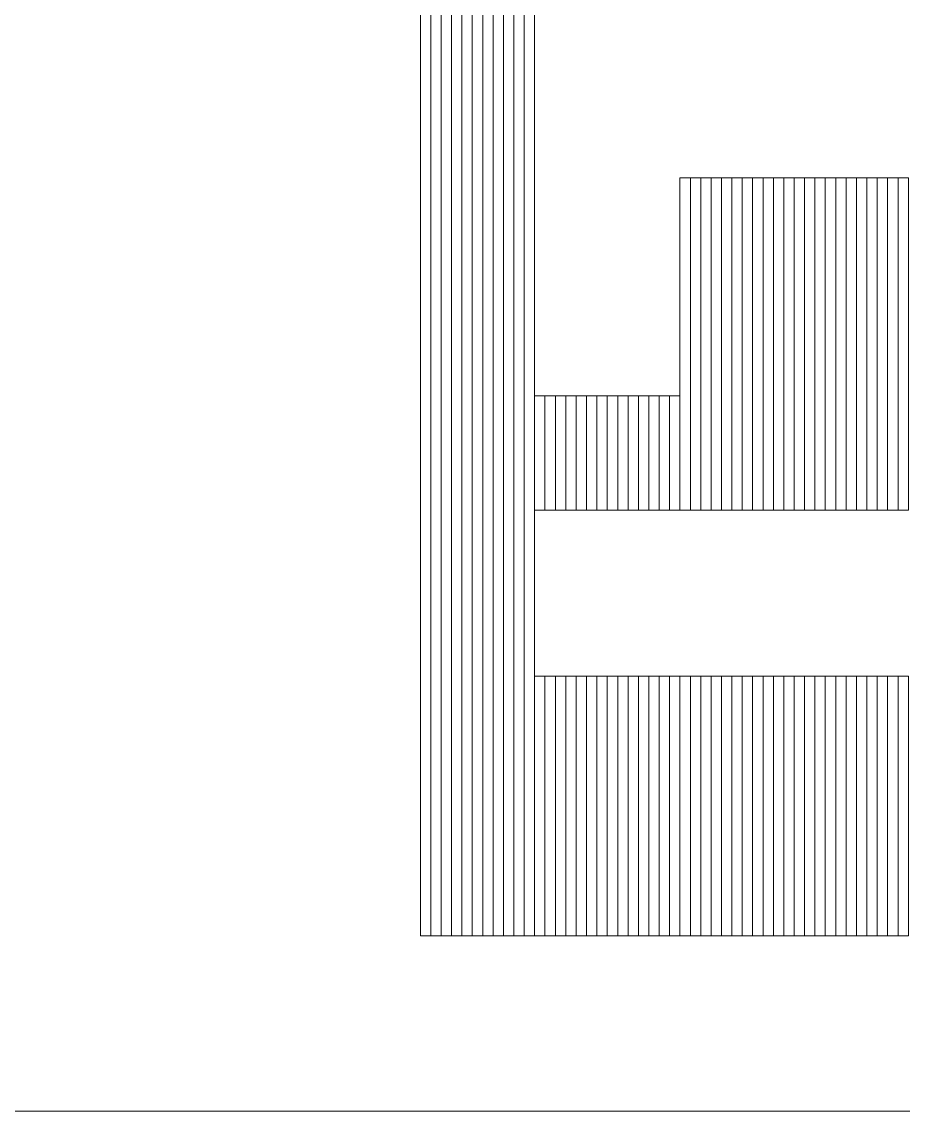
# Model space of a CAD drawing. Header units: millimetres. Extents: x -86 to 67, y -55 to 52.
# Drawn here: x 55.698 to 57.854, y -55.259 to -52.594 of the extents above; entities that cross this region are included whole.
import ezdxf

# ---------------------------------------------------------------- set-up
doc = ezdxf.new("R2010")
doc.units = ezdxf.units.MM
doc.header["$MEASUREMENT"] = 0
doc.layers.add('BG_OUTLINE', color=7, linetype='Continuous')
doc.layers.add('MA_PEN3', color=7, linetype='Continuous')

msp = doc.modelspace()

# ---------------------------------------------------------------- linework, layer by layer
at = {"layer": 'BG_OUTLINE', "color": 3, "lineweight": 9}
msp.add_open_spline([(-60.0926, 34.7331), (-60.0926, 34.7331), (63.7724, 34.7331), (63.7724, 34.7331), (63.7724, 34.7331), (64.585, 34.7336), (65.3646, 34.4113), (65.9396, 33.837), (65.9396, 33.837), (66.5146, 33.2627), (66.8379, 32.4797), (66.8384, 31.667), (66.8384, 31.667), (66.8384, 31.667), (66.8412, -52.28), (66.8412, -52.28), (66.8412, -52.28), (66.8412, -52.28), (66.8384, -52.1933), (66.8384, -52.1933), (66.8384, -52.1933), (66.8389, -53.006), (66.5166, -53.7856), (65.9424, -54.3606), (65.9424, -54.3606), (65.3681, -54.9356), (64.585, -55.2589), (63.7724, -55.2594), (63.7724, -55.2594), (63.7724, -55.2594), (-60.1869, -55.2594), (-60.1869, -55.2594), (-60.1869, -55.2594), (-60.1869, -55.2594), (-60.0853, -55.2518), (-60.0853, -55.2518), (-60.0853, -55.2518), (-60.8979, -55.2523), (-61.6775, -54.9299), (-62.2525, -54.3557), (-62.2525, -54.3557), (-62.8275, -53.7814), (-63.1508, -52.9984), (-63.1513, -52.1857), (-63.1513, -52.1857), (-63.1513, -52.1857), (-63.1587, 31.667), (-63.1587, 31.667), (-63.1587, 31.667), (-63.1592, 32.4797), (-62.8369, 33.2593), (-62.2626, 33.8343), (-62.2626, 33.8343), (-61.6883, 34.4093), (-60.9053, 34.7326), (-60.0926, 34.7331)], degree=3, knots=[0, 0, 0, 0, 0.071429, 0.071429, 0.071429, 0.071429, 0.142857, 0.142857, 0.142857, 0.142857, 0.214286, 0.214286, 0.214286, 0.214286, 0.285714, 0.285714, 0.285714, 0.285714, 0.357143, 0.357143, 0.357143, 0.357143, 0.428571, 0.428571, 0.428571, 0.428571, 0.5, 0.5, 0.5, 0.5, 0.571429, 0.571429, 0.571429, 0.571429, 0.642857, 0.642857, 0.642857, 0.642857, 0.714286, 0.714286, 0.714286, 0.714286, 0.785714, 0.785714, 0.785714, 0.785714, 0.857143, 0.857143, 0.857143, 0.857143, 0.928571, 0.928571, 0.928571, 0.928571, 1, 1, 1, 1], dxfattribs=at)
at = {"layer": 'MA_PEN3', "color": 5, "lineweight": 9}
for points in [[(56.6987, -54.8301), (56.6987, -54.8301), (56.6733, -54.8301), (56.6733, -54.8301), (56.6733, -54.8301), (56.6733, -54.8301), (56.6733, -47.8959), (56.6733, -47.8959), (56.6733, -47.8959), (56.6733, -47.8959), (56.6987, -47.8959), (56.6987, -47.8959), (56.6987, -47.8959), (56.6987, -47.8959), (56.6987, -54.8301), (56.6987, -54.8301)], [(56.7241, -54.8301), (56.7241, -54.8301), (56.6987, -54.8301), (56.6987, -54.8301), (56.6987, -54.8301), (56.6987, -54.8301), (56.6987, -47.8959), (56.6987, -47.8959), (56.6987, -47.8959), (56.6987, -47.8959), (56.7241, -47.8959), (56.7241, -47.8959), (56.7241, -47.8959), (56.7241, -47.8959), (56.7241, -54.8301), (56.7241, -54.8301)], [(56.7495, -54.8301), (56.7495, -54.8301), (56.7241, -54.8301), (56.7241, -54.8301), (56.7241, -54.8301), (56.7241, -54.8301), (56.7241, -47.8959), (56.7241, -47.8959), (56.7241, -47.8959), (56.7241, -47.8959), (56.7495, -47.8959), (56.7495, -47.8959), (56.7495, -47.8959), (56.7495, -47.8959), (56.7495, -54.8301), (56.7495, -54.8301)], [(56.7749, -54.8301), (56.7749, -54.8301), (56.7495, -54.8301), (56.7495, -54.8301), (56.7495, -54.8301), (56.7495, -54.8301), (56.7495, -47.8959), (56.7495, -47.8959), (56.7495, -47.8959), (56.7495, -47.8959), (56.7749, -47.8959), (56.7749, -47.8959), (56.7749, -47.8959), (56.7749, -47.8959), (56.7749, -54.8301), (56.7749, -54.8301)], [(56.8003, -54.8301), (56.8003, -54.8301), (56.7749, -54.8301), (56.7749, -54.8301), (56.7749, -54.8301), (56.7749, -54.8301), (56.7749, -47.8959), (56.7749, -47.8959), (56.7749, -47.8959), (56.7749, -47.8959), (56.8003, -47.8959), (56.8003, -47.8959), (56.8003, -47.8959), (56.8003, -47.8959), (56.8003, -54.8301), (56.8003, -54.8301)], [(56.8257, -54.8301), (56.8257, -54.8301), (56.8003, -54.8301), (56.8003, -54.8301), (56.8003, -54.8301), (56.8003, -54.8301), (56.8003, -47.8959), (56.8003, -47.8959), (56.8003, -47.8959), (56.8003, -47.8959), (56.8257, -47.8959), (56.8257, -47.8959), (56.8257, -47.8959), (56.8257, -47.8959), (56.8257, -54.8301), (56.8257, -54.8301)], [(56.8511, -54.8301), (56.8511, -54.8301), (56.8257, -54.8301), (56.8257, -54.8301), (56.8257, -54.8301), (56.8257, -54.8301), (56.8257, -47.8959), (56.8257, -47.8959), (56.8257, -47.8959), (56.8257, -47.8959), (56.8511, -47.8959), (56.8511, -47.8959), (56.8511, -47.8959), (56.8511, -47.8959), (56.8511, -54.8301), (56.8511, -54.8301)], [(56.8765, -54.8301), (56.8765, -54.8301), (56.8511, -54.8301), (56.8511, -54.8301), (56.8511, -54.8301), (56.8511, -54.8301), (56.8511, -47.8959), (56.8511, -47.8959), (56.8511, -47.8959), (56.8511, -47.8959), (56.8765, -47.8959), (56.8765, -47.8959), (56.8765, -47.8959), (56.8765, -47.8959), (56.8765, -54.8301), (56.8765, -54.8301)], [(56.9019, -54.8301), (56.9019, -54.8301), (56.8765, -54.8301), (56.8765, -54.8301), (56.8765, -54.8301), (56.8765, -54.8301), (56.8765, -47.8959), (56.8765, -47.8959), (56.8765, -47.8959), (56.8765, -47.8959), (56.9019, -47.8959), (56.9019, -47.8959), (56.9019, -47.8959), (56.9019, -47.8959), (56.9019, -54.8301), (56.9019, -54.8301)], [(56.9273, -54.8301), (56.9273, -54.8301), (56.9019, -54.8301), (56.9019, -54.8301), (56.9019, -54.8301), (56.9019, -54.8301), (56.9019, -47.8959), (56.9019, -47.8959), (56.9019, -47.8959), (56.9019, -47.8959), (56.9273, -47.8959), (56.9273, -47.8959), (56.9273, -47.8959), (56.9273, -47.8959), (56.9273, -54.8301), (56.9273, -54.8301)], [(56.9527, -54.8301), (56.9527, -54.8301), (56.9273, -54.8301), (56.9273, -54.8301), (56.9273, -54.8301), (56.9273, -54.8301), (56.9273, -48.9627), (56.9273, -48.9627), (56.9273, -48.9627), (56.9273, -48.9627), (56.9527, -48.9627), (56.9527, -48.9627), (56.9527, -48.9627), (56.9527, -48.9627), (56.9527, -54.8301), (56.9527, -54.8301)], [(57.3337, -53.7887), (57.3337, -53.7887), (57.3083, -53.7887), (57.3083, -53.7887), (57.3083, -53.7887), (57.3083, -53.7887), (57.3083, -52.9759), (57.3083, -52.9759), (57.3083, -52.9759), (57.3083, -52.9759), (57.3337, -52.9759), (57.3337, -52.9759), (57.3337, -52.9759), (57.3337, -52.9759), (57.3337, -53.7887), (57.3337, -53.7887)], [(57.3591, -53.7887), (57.3591, -53.7887), (57.3337, -53.7887), (57.3337, -53.7887), (57.3337, -53.7887), (57.3337, -53.7887), (57.3337, -52.9759), (57.3337, -52.9759), (57.3337, -52.9759), (57.3337, -52.9759), (57.3591, -52.9759), (57.3591, -52.9759), (57.3591, -52.9759), (57.3591, -52.9759), (57.3591, -53.7887), (57.3591, -53.7887)], [(57.3845, -53.7887), (57.3845, -53.7887), (57.3591, -53.7887), (57.3591, -53.7887), (57.3591, -53.7887), (57.3591, -53.7887), (57.3591, -52.9759), (57.3591, -52.9759), (57.3591, -52.9759), (57.3591, -52.9759), (57.3845, -52.9759), (57.3845, -52.9759), (57.3845, -52.9759), (57.3845, -52.9759), (57.3845, -53.7887), (57.3845, -53.7887)], [(57.4099, -53.7887), (57.4099, -53.7887), (57.3845, -53.7887), (57.3845, -53.7887), (57.3845, -53.7887), (57.3845, -53.7887), (57.3845, -52.9759), (57.3845, -52.9759), (57.3845, -52.9759), (57.3845, -52.9759), (57.4099, -52.9759), (57.4099, -52.9759), (57.4099, -52.9759), (57.4099, -52.9759), (57.4099, -53.7887), (57.4099, -53.7887)], [(57.4353, -53.7887), (57.4353, -53.7887), (57.4099, -53.7887), (57.4099, -53.7887), (57.4099, -53.7887), (57.4099, -53.7887), (57.4099, -52.9759), (57.4099, -52.9759), (57.4099, -52.9759), (57.4099, -52.9759), (57.4353, -52.9759), (57.4353, -52.9759), (57.4353, -52.9759), (57.4353, -52.9759), (57.4353, -53.7887), (57.4353, -53.7887)], [(57.4607, -53.7887), (57.4607, -53.7887), (57.4353, -53.7887), (57.4353, -53.7887), (57.4353, -53.7887), (57.4353, -53.7887), (57.4353, -52.9759), (57.4353, -52.9759), (57.4353, -52.9759), (57.4353, -52.9759), (57.4607, -52.9759), (57.4607, -52.9759), (57.4607, -52.9759), (57.4607, -52.9759), (57.4607, -53.7887), (57.4607, -53.7887)], [(57.4861, -53.7887), (57.4861, -53.7887), (57.4607, -53.7887), (57.4607, -53.7887), (57.4607, -53.7887), (57.4607, -53.7887), (57.4607, -52.9759), (57.4607, -52.9759), (57.4607, -52.9759), (57.4607, -52.9759), (57.4861, -52.9759), (57.4861, -52.9759), (57.4861, -52.9759), (57.4861, -52.9759), (57.4861, -53.7887), (57.4861, -53.7887)], [(57.5115, -53.7887), (57.5115, -53.7887), (57.4861, -53.7887), (57.4861, -53.7887), (57.4861, -53.7887), (57.4861, -53.7887), (57.4861, -52.9759), (57.4861, -52.9759), (57.4861, -52.9759), (57.4861, -52.9759), (57.5115, -52.9759), (57.5115, -52.9759), (57.5115, -52.9759), (57.5115, -52.9759), (57.5115, -53.7887), (57.5115, -53.7887)], [(57.5369, -53.7887), (57.5369, -53.7887), (57.5115, -53.7887), (57.5115, -53.7887), (57.5115, -53.7887), (57.5115, -53.7887), (57.5115, -52.9759), (57.5115, -52.9759), (57.5115, -52.9759), (57.5115, -52.9759), (57.5369, -52.9759), (57.5369, -52.9759), (57.5369, -52.9759), (57.5369, -52.9759), (57.5369, -53.7887), (57.5369, -53.7887)], [(57.5623, -53.7887), (57.5623, -53.7887), (57.5369, -53.7887), (57.5369, -53.7887), (57.5369, -53.7887), (57.5369, -53.7887), (57.5369, -52.9759), (57.5369, -52.9759), (57.5369, -52.9759), (57.5369, -52.9759), (57.5623, -52.9759), (57.5623, -52.9759), (57.5623, -52.9759), (57.5623, -52.9759), (57.5623, -53.7887), (57.5623, -53.7887)], [(57.5877, -53.7887), (57.5877, -53.7887), (57.5623, -53.7887), (57.5623, -53.7887), (57.5623, -53.7887), (57.5623, -53.7887), (57.5623, -52.9759), (57.5623, -52.9759), (57.5623, -52.9759), (57.5623, -52.9759), (57.5877, -52.9759), (57.5877, -52.9759), (57.5877, -52.9759), (57.5877, -52.9759), (57.5877, -53.7887), (57.5877, -53.7887)], [(57.6131, -53.7887), (57.6131, -53.7887), (57.5877, -53.7887), (57.5877, -53.7887), (57.5877, -53.7887), (57.5877, -53.7887), (57.5877, -52.9759), (57.5877, -52.9759), (57.5877, -52.9759), (57.5877, -52.9759), (57.6131, -52.9759), (57.6131, -52.9759), (57.6131, -52.9759), (57.6131, -52.9759), (57.6131, -53.7887), (57.6131, -53.7887)], [(57.6385, -53.7887), (57.6385, -53.7887), (57.6131, -53.7887), (57.6131, -53.7887), (57.6131, -53.7887), (57.6131, -53.7887), (57.6131, -52.9759), (57.6131, -52.9759), (57.6131, -52.9759), (57.6131, -52.9759), (57.6385, -52.9759), (57.6385, -52.9759), (57.6385, -52.9759), (57.6385, -52.9759), (57.6385, -53.7887), (57.6385, -53.7887)], [(57.6639, -53.7887), (57.6639, -53.7887), (57.6385, -53.7887), (57.6385, -53.7887), (57.6385, -53.7887), (57.6385, -53.7887), (57.6385, -52.9759), (57.6385, -52.9759), (57.6385, -52.9759), (57.6385, -52.9759), (57.6639, -52.9759), (57.6639, -52.9759), (57.6639, -52.9759), (57.6639, -52.9759), (57.6639, -53.7887), (57.6639, -53.7887)], [(57.6893, -53.7887), (57.6893, -53.7887), (57.6639, -53.7887), (57.6639, -53.7887), (57.6639, -53.7887), (57.6639, -53.7887), (57.6639, -52.9759), (57.6639, -52.9759), (57.6639, -52.9759), (57.6639, -52.9759), (57.6893, -52.9759), (57.6893, -52.9759), (57.6893, -52.9759), (57.6893, -52.9759), (57.6893, -53.7887), (57.6893, -53.7887)], [(57.7147, -53.7887), (57.7147, -53.7887), (57.6893, -53.7887), (57.6893, -53.7887), (57.6893, -53.7887), (57.6893, -53.7887), (57.6893, -52.9759), (57.6893, -52.9759), (57.6893, -52.9759), (57.6893, -52.9759), (57.7147, -52.9759), (57.7147, -52.9759), (57.7147, -52.9759), (57.7147, -52.9759), (57.7147, -53.7887), (57.7147, -53.7887)], [(57.7401, -53.7887), (57.7401, -53.7887), (57.7147, -53.7887), (57.7147, -53.7887), (57.7147, -53.7887), (57.7147, -53.7887), (57.7147, -52.9759), (57.7147, -52.9759), (57.7147, -52.9759), (57.7147, -52.9759), (57.7401, -52.9759), (57.7401, -52.9759), (57.7401, -52.9759), (57.7401, -52.9759), (57.7401, -53.7887), (57.7401, -53.7887)], [(57.7655, -53.7887), (57.7655, -53.7887), (57.7401, -53.7887), (57.7401, -53.7887), (57.7401, -53.7887), (57.7401, -53.7887), (57.7401, -52.9759), (57.7401, -52.9759), (57.7401, -52.9759), (57.7401, -52.9759), (57.7655, -52.9759), (57.7655, -52.9759), (57.7655, -52.9759), (57.7655, -52.9759), (57.7655, -53.7887), (57.7655, -53.7887)], [(57.7909, -53.7887), (57.7909, -53.7887), (57.7655, -53.7887), (57.7655, -53.7887), (57.7655, -53.7887), (57.7655, -53.7887), (57.7655, -52.9759), (57.7655, -52.9759), (57.7655, -52.9759), (57.7655, -52.9759), (57.7909, -52.9759), (57.7909, -52.9759), (57.7909, -52.9759), (57.7909, -52.9759), (57.7909, -53.7887), (57.7909, -53.7887)], [(57.8163, -53.7887), (57.8163, -53.7887), (57.7909, -53.7887), (57.7909, -53.7887), (57.7909, -53.7887), (57.7909, -53.7887), (57.7909, -52.9759), (57.7909, -52.9759), (57.7909, -52.9759), (57.7909, -52.9759), (57.8163, -52.9759), (57.8163, -52.9759), (57.8163, -52.9759), (57.8163, -52.9759), (57.8163, -53.7887), (57.8163, -53.7887)], [(57.8417, -53.7887), (57.8417, -53.7887), (57.8163, -53.7887), (57.8163, -53.7887), (57.8163, -53.7887), (57.8163, -53.7887), (57.8163, -52.9759), (57.8163, -52.9759), (57.8163, -52.9759), (57.8163, -52.9759), (57.8417, -52.9759), (57.8417, -52.9759), (57.8417, -52.9759), (57.8417, -52.9759), (57.8417, -53.7887), (57.8417, -53.7887)], [(57.8671, -53.7887), (57.8671, -53.7887), (57.8417, -53.7887), (57.8417, -53.7887), (57.8417, -53.7887), (57.8417, -53.7887), (57.8417, -52.9759), (57.8417, -52.9759), (57.8417, -52.9759), (57.8417, -52.9759), (57.8671, -52.9759), (57.8671, -52.9759), (57.8671, -52.9759), (57.8671, -52.9759), (57.8671, -53.7887), (57.8671, -53.7887)], [(56.9781, -53.7887), (56.9781, -53.7887), (56.9527, -53.7887), (56.9527, -53.7887), (56.9527, -53.7887), (56.9527, -53.7887), (56.9527, -53.5093), (56.9527, -53.5093), (56.9527, -53.5093), (56.9527, -53.5093), (56.9781, -53.5093), (56.9781, -53.5093), (56.9781, -53.5093), (56.9781, -53.5093), (56.9781, -53.7887), (56.9781, -53.7887)], [(57.0035, -53.7887), (57.0035, -53.7887), (56.9781, -53.7887), (56.9781, -53.7887), (56.9781, -53.7887), (56.9781, -53.7887), (56.9781, -53.5093), (56.9781, -53.5093), (56.9781, -53.5093), (56.9781, -53.5093), (57.0035, -53.5093), (57.0035, -53.5093), (57.0035, -53.5093), (57.0035, -53.5093), (57.0035, -53.7887), (57.0035, -53.7887)], [(57.0289, -53.7887), (57.0289, -53.7887), (57.0035, -53.7887), (57.0035, -53.7887), (57.0035, -53.7887), (57.0035, -53.7887), (57.0035, -53.5093), (57.0035, -53.5093), (57.0035, -53.5093), (57.0035, -53.5093), (57.0289, -53.5093), (57.0289, -53.5093), (57.0289, -53.5093), (57.0289, -53.5093), (57.0289, -53.7887), (57.0289, -53.7887)], [(57.0543, -53.7887), (57.0543, -53.7887), (57.0289, -53.7887), (57.0289, -53.7887), (57.0289, -53.7887), (57.0289, -53.7887), (57.0289, -53.5093), (57.0289, -53.5093), (57.0289, -53.5093), (57.0289, -53.5093), (57.0543, -53.5093), (57.0543, -53.5093), (57.0543, -53.5093), (57.0543, -53.5093), (57.0543, -53.7887), (57.0543, -53.7887)], [(57.0797, -53.7887), (57.0797, -53.7887), (57.0543, -53.7887), (57.0543, -53.7887), (57.0543, -53.7887), (57.0543, -53.7887), (57.0543, -53.5093), (57.0543, -53.5093), (57.0543, -53.5093), (57.0543, -53.5093), (57.0797, -53.5093), (57.0797, -53.5093), (57.0797, -53.5093), (57.0797, -53.5093), (57.0797, -53.7887), (57.0797, -53.7887)], [(57.1051, -53.7887), (57.1051, -53.7887), (57.0797, -53.7887), (57.0797, -53.7887), (57.0797, -53.7887), (57.0797, -53.7887), (57.0797, -53.5093), (57.0797, -53.5093), (57.0797, -53.5093), (57.0797, -53.5093), (57.1051, -53.5093), (57.1051, -53.5093), (57.1051, -53.5093), (57.1051, -53.5093), (57.1051, -53.7887), (57.1051, -53.7887)], [(57.1305, -53.7887), (57.1305, -53.7887), (57.1051, -53.7887), (57.1051, -53.7887), (57.1051, -53.7887), (57.1051, -53.7887), (57.1051, -53.5093), (57.1051, -53.5093), (57.1051, -53.5093), (57.1051, -53.5093), (57.1305, -53.5093), (57.1305, -53.5093), (57.1305, -53.5093), (57.1305, -53.5093), (57.1305, -53.7887), (57.1305, -53.7887)], [(57.1559, -53.7887), (57.1559, -53.7887), (57.1305, -53.7887), (57.1305, -53.7887), (57.1305, -53.7887), (57.1305, -53.7887), (57.1305, -53.5093), (57.1305, -53.5093), (57.1305, -53.5093), (57.1305, -53.5093), (57.1559, -53.5093), (57.1559, -53.5093), (57.1559, -53.5093), (57.1559, -53.5093), (57.1559, -53.7887), (57.1559, -53.7887)], [(57.1813, -53.7887), (57.1813, -53.7887), (57.1559, -53.7887), (57.1559, -53.7887), (57.1559, -53.7887), (57.1559, -53.7887), (57.1559, -53.5093), (57.1559, -53.5093), (57.1559, -53.5093), (57.1559, -53.5093), (57.1813, -53.5093), (57.1813, -53.5093), (57.1813, -53.5093), (57.1813, -53.5093), (57.1813, -53.7887), (57.1813, -53.7887)], [(57.2067, -53.7887), (57.2067, -53.7887), (57.1813, -53.7887), (57.1813, -53.7887), (57.1813, -53.7887), (57.1813, -53.7887), (57.1813, -53.5093), (57.1813, -53.5093), (57.1813, -53.5093), (57.1813, -53.5093), (57.2067, -53.5093), (57.2067, -53.5093), (57.2067, -53.5093), (57.2067, -53.5093), (57.2067, -53.7887), (57.2067, -53.7887)], [(57.2321, -53.7887), (57.2321, -53.7887), (57.2067, -53.7887), (57.2067, -53.7887), (57.2067, -53.7887), (57.2067, -53.7887), (57.2067, -53.5093), (57.2067, -53.5093), (57.2067, -53.5093), (57.2067, -53.5093), (57.2321, -53.5093), (57.2321, -53.5093), (57.2321, -53.5093), (57.2321, -53.5093), (57.2321, -53.7887), (57.2321, -53.7887)], [(57.2575, -53.7887), (57.2575, -53.7887), (57.2321, -53.7887), (57.2321, -53.7887), (57.2321, -53.7887), (57.2321, -53.7887), (57.2321, -53.5093), (57.2321, -53.5093), (57.2321, -53.5093), (57.2321, -53.5093), (57.2575, -53.5093), (57.2575, -53.5093), (57.2575, -53.5093), (57.2575, -53.5093), (57.2575, -53.7887), (57.2575, -53.7887)], [(57.2829, -53.7887), (57.2829, -53.7887), (57.2575, -53.7887), (57.2575, -53.7887), (57.2575, -53.7887), (57.2575, -53.7887), (57.2575, -53.5093), (57.2575, -53.5093), (57.2575, -53.5093), (57.2575, -53.5093), (57.2829, -53.5093), (57.2829, -53.5093), (57.2829, -53.5093), (57.2829, -53.5093), (57.2829, -53.7887), (57.2829, -53.7887)], [(57.3083, -53.7887), (57.3083, -53.7887), (57.2829, -53.7887), (57.2829, -53.7887), (57.2829, -53.7887), (57.2829, -53.7887), (57.2829, -53.5093), (57.2829, -53.5093), (57.2829, -53.5093), (57.2829, -53.5093), (57.3083, -53.5093), (57.3083, -53.5093), (57.3083, -53.5093), (57.3083, -53.5093), (57.3083, -53.7887), (57.3083, -53.7887)], [(56.9781, -54.8301), (56.9781, -54.8301), (56.9527, -54.8301), (56.9527, -54.8301), (56.9527, -54.8301), (56.9527, -54.8301), (56.9527, -54.1951), (56.9527, -54.1951), (56.9527, -54.1951), (56.9527, -54.1951), (56.9781, -54.1951), (56.9781, -54.1951), (56.9781, -54.1951), (56.9781, -54.1951), (56.9781, -54.8301), (56.9781, -54.8301)], [(57.0035, -54.8301), (57.0035, -54.8301), (56.9781, -54.8301), (56.9781, -54.8301), (56.9781, -54.8301), (56.9781, -54.8301), (56.9781, -54.1951), (56.9781, -54.1951), (56.9781, -54.1951), (56.9781, -54.1951), (57.0035, -54.1951), (57.0035, -54.1951), (57.0035, -54.1951), (57.0035, -54.1951), (57.0035, -54.8301), (57.0035, -54.8301)], [(57.0289, -54.8301), (57.0289, -54.8301), (57.0035, -54.8301), (57.0035, -54.8301), (57.0035, -54.8301), (57.0035, -54.8301), (57.0035, -54.1951), (57.0035, -54.1951), (57.0035, -54.1951), (57.0035, -54.1951), (57.0289, -54.1951), (57.0289, -54.1951), (57.0289, -54.1951), (57.0289, -54.1951), (57.0289, -54.8301), (57.0289, -54.8301)], [(57.0543, -54.8301), (57.0543, -54.8301), (57.0289, -54.8301), (57.0289, -54.8301), (57.0289, -54.8301), (57.0289, -54.8301), (57.0289, -54.1951), (57.0289, -54.1951), (57.0289, -54.1951), (57.0289, -54.1951), (57.0543, -54.1951), (57.0543, -54.1951), (57.0543, -54.1951), (57.0543, -54.1951), (57.0543, -54.8301), (57.0543, -54.8301)], [(57.0797, -54.8301), (57.0797, -54.8301), (57.0543, -54.8301), (57.0543, -54.8301), (57.0543, -54.8301), (57.0543, -54.8301), (57.0543, -54.1951), (57.0543, -54.1951), (57.0543, -54.1951), (57.0543, -54.1951), (57.0797, -54.1951), (57.0797, -54.1951), (57.0797, -54.1951), (57.0797, -54.1951), (57.0797, -54.8301), (57.0797, -54.8301)], [(57.1051, -54.8301), (57.1051, -54.8301), (57.0797, -54.8301), (57.0797, -54.8301), (57.0797, -54.8301), (57.0797, -54.8301), (57.0797, -54.1951), (57.0797, -54.1951), (57.0797, -54.1951), (57.0797, -54.1951), (57.1051, -54.1951), (57.1051, -54.1951), (57.1051, -54.1951), (57.1051, -54.1951), (57.1051, -54.8301), (57.1051, -54.8301)], [(57.1305, -54.8301), (57.1305, -54.8301), (57.1051, -54.8301), (57.1051, -54.8301), (57.1051, -54.8301), (57.1051, -54.8301), (57.1051, -54.1951), (57.1051, -54.1951), (57.1051, -54.1951), (57.1051, -54.1951), (57.1305, -54.1951), (57.1305, -54.1951), (57.1305, -54.1951), (57.1305, -54.1951), (57.1305, -54.8301), (57.1305, -54.8301)], [(57.1559, -54.8301), (57.1559, -54.8301), (57.1305, -54.8301), (57.1305, -54.8301), (57.1305, -54.8301), (57.1305, -54.8301), (57.1305, -54.1951), (57.1305, -54.1951), (57.1305, -54.1951), (57.1305, -54.1951), (57.1559, -54.1951), (57.1559, -54.1951), (57.1559, -54.1951), (57.1559, -54.1951), (57.1559, -54.8301), (57.1559, -54.8301)], [(57.1813, -54.8301), (57.1813, -54.8301), (57.1559, -54.8301), (57.1559, -54.8301), (57.1559, -54.8301), (57.1559, -54.8301), (57.1559, -54.1951), (57.1559, -54.1951), (57.1559, -54.1951), (57.1559, -54.1951), (57.1813, -54.1951), (57.1813, -54.1951), (57.1813, -54.1951), (57.1813, -54.1951), (57.1813, -54.8301), (57.1813, -54.8301)], [(57.2067, -54.8301), (57.2067, -54.8301), (57.1813, -54.8301), (57.1813, -54.8301), (57.1813, -54.8301), (57.1813, -54.8301), (57.1813, -54.1951), (57.1813, -54.1951), (57.1813, -54.1951), (57.1813, -54.1951), (57.2067, -54.1951), (57.2067, -54.1951), (57.2067, -54.1951), (57.2067, -54.1951), (57.2067, -54.8301), (57.2067, -54.8301)], [(57.2321, -54.8301), (57.2321, -54.8301), (57.2067, -54.8301), (57.2067, -54.8301), (57.2067, -54.8301), (57.2067, -54.8301), (57.2067, -54.1951), (57.2067, -54.1951), (57.2067, -54.1951), (57.2067, -54.1951), (57.2321, -54.1951), (57.2321, -54.1951), (57.2321, -54.1951), (57.2321, -54.1951), (57.2321, -54.8301), (57.2321, -54.8301)], [(57.2575, -54.8301), (57.2575, -54.8301), (57.2321, -54.8301), (57.2321, -54.8301), (57.2321, -54.8301), (57.2321, -54.8301), (57.2321, -54.1951), (57.2321, -54.1951), (57.2321, -54.1951), (57.2321, -54.1951), (57.2575, -54.1951), (57.2575, -54.1951), (57.2575, -54.1951), (57.2575, -54.1951), (57.2575, -54.8301), (57.2575, -54.8301)], [(57.2829, -54.8301), (57.2829, -54.8301), (57.2575, -54.8301), (57.2575, -54.8301), (57.2575, -54.8301), (57.2575, -54.8301), (57.2575, -54.1951), (57.2575, -54.1951), (57.2575, -54.1951), (57.2575, -54.1951), (57.2829, -54.1951), (57.2829, -54.1951), (57.2829, -54.1951), (57.2829, -54.1951), (57.2829, -54.8301), (57.2829, -54.8301)], [(57.3083, -54.8301), (57.3083, -54.8301), (57.2829, -54.8301), (57.2829, -54.8301), (57.2829, -54.8301), (57.2829, -54.8301), (57.2829, -54.1951), (57.2829, -54.1951), (57.2829, -54.1951), (57.2829, -54.1951), (57.3083, -54.1951), (57.3083, -54.1951), (57.3083, -54.1951), (57.3083, -54.1951), (57.3083, -54.8301), (57.3083, -54.8301)], [(57.3337, -54.8301), (57.3337, -54.8301), (57.3083, -54.8301), (57.3083, -54.8301), (57.3083, -54.8301), (57.3083, -54.8301), (57.3083, -54.1951), (57.3083, -54.1951), (57.3083, -54.1951), (57.3083, -54.1951), (57.3337, -54.1951), (57.3337, -54.1951), (57.3337, -54.1951), (57.3337, -54.1951), (57.3337, -54.8301), (57.3337, -54.8301)], [(57.3591, -54.8301), (57.3591, -54.8301), (57.3337, -54.8301), (57.3337, -54.8301), (57.3337, -54.8301), (57.3337, -54.8301), (57.3337, -54.1951), (57.3337, -54.1951), (57.3337, -54.1951), (57.3337, -54.1951), (57.3591, -54.1951), (57.3591, -54.1951), (57.3591, -54.1951), (57.3591, -54.1951), (57.3591, -54.8301), (57.3591, -54.8301)], [(57.3845, -54.8301), (57.3845, -54.8301), (57.3591, -54.8301), (57.3591, -54.8301), (57.3591, -54.8301), (57.3591, -54.8301), (57.3591, -54.1951), (57.3591, -54.1951), (57.3591, -54.1951), (57.3591, -54.1951), (57.3845, -54.1951), (57.3845, -54.1951), (57.3845, -54.1951), (57.3845, -54.1951), (57.3845, -54.8301), (57.3845, -54.8301)], [(57.4099, -54.8301), (57.4099, -54.8301), (57.3845, -54.8301), (57.3845, -54.8301), (57.3845, -54.8301), (57.3845, -54.8301), (57.3845, -54.1951), (57.3845, -54.1951), (57.3845, -54.1951), (57.3845, -54.1951), (57.4099, -54.1951), (57.4099, -54.1951), (57.4099, -54.1951), (57.4099, -54.1951), (57.4099, -54.8301), (57.4099, -54.8301)], [(57.4353, -54.8301), (57.4353, -54.8301), (57.4099, -54.8301), (57.4099, -54.8301), (57.4099, -54.8301), (57.4099, -54.8301), (57.4099, -54.1951), (57.4099, -54.1951), (57.4099, -54.1951), (57.4099, -54.1951), (57.4353, -54.1951), (57.4353, -54.1951), (57.4353, -54.1951), (57.4353, -54.1951), (57.4353, -54.8301), (57.4353, -54.8301)], [(57.4607, -54.8301), (57.4607, -54.8301), (57.4353, -54.8301), (57.4353, -54.8301), (57.4353, -54.8301), (57.4353, -54.8301), (57.4353, -54.1951), (57.4353, -54.1951), (57.4353, -54.1951), (57.4353, -54.1951), (57.4607, -54.1951), (57.4607, -54.1951), (57.4607, -54.1951), (57.4607, -54.1951), (57.4607, -54.8301), (57.4607, -54.8301)], [(57.4861, -54.8301), (57.4861, -54.8301), (57.4607, -54.8301), (57.4607, -54.8301), (57.4607, -54.8301), (57.4607, -54.8301), (57.4607, -54.1951), (57.4607, -54.1951), (57.4607, -54.1951), (57.4607, -54.1951), (57.4861, -54.1951), (57.4861, -54.1951), (57.4861, -54.1951), (57.4861, -54.1951), (57.4861, -54.8301), (57.4861, -54.8301)], [(57.5115, -54.8301), (57.5115, -54.8301), (57.4861, -54.8301), (57.4861, -54.8301), (57.4861, -54.8301), (57.4861, -54.8301), (57.4861, -54.1951), (57.4861, -54.1951), (57.4861, -54.1951), (57.4861, -54.1951), (57.5115, -54.1951), (57.5115, -54.1951), (57.5115, -54.1951), (57.5115, -54.1951), (57.5115, -54.8301), (57.5115, -54.8301)], [(57.5369, -54.8301), (57.5369, -54.8301), (57.5115, -54.8301), (57.5115, -54.8301), (57.5115, -54.8301), (57.5115, -54.8301), (57.5115, -54.1951), (57.5115, -54.1951), (57.5115, -54.1951), (57.5115, -54.1951), (57.5369, -54.1951), (57.5369, -54.1951), (57.5369, -54.1951), (57.5369, -54.1951), (57.5369, -54.8301), (57.5369, -54.8301)], [(57.5623, -54.8301), (57.5623, -54.8301), (57.5369, -54.8301), (57.5369, -54.8301), (57.5369, -54.8301), (57.5369, -54.8301), (57.5369, -54.1951), (57.5369, -54.1951), (57.5369, -54.1951), (57.5369, -54.1951), (57.5623, -54.1951), (57.5623, -54.1951), (57.5623, -54.1951), (57.5623, -54.1951), (57.5623, -54.8301), (57.5623, -54.8301)], [(57.5877, -54.8301), (57.5877, -54.8301), (57.5623, -54.8301), (57.5623, -54.8301), (57.5623, -54.8301), (57.5623, -54.8301), (57.5623, -54.1951), (57.5623, -54.1951), (57.5623, -54.1951), (57.5623, -54.1951), (57.5877, -54.1951), (57.5877, -54.1951), (57.5877, -54.1951), (57.5877, -54.1951), (57.5877, -54.8301), (57.5877, -54.8301)], [(57.6131, -54.8301), (57.6131, -54.8301), (57.5877, -54.8301), (57.5877, -54.8301), (57.5877, -54.8301), (57.5877, -54.8301), (57.5877, -54.1951), (57.5877, -54.1951), (57.5877, -54.1951), (57.5877, -54.1951), (57.6131, -54.1951), (57.6131, -54.1951), (57.6131, -54.1951), (57.6131, -54.1951), (57.6131, -54.8301), (57.6131, -54.8301)], [(57.6385, -54.8301), (57.6385, -54.8301), (57.6131, -54.8301), (57.6131, -54.8301), (57.6131, -54.8301), (57.6131, -54.8301), (57.6131, -54.1951), (57.6131, -54.1951), (57.6131, -54.1951), (57.6131, -54.1951), (57.6385, -54.1951), (57.6385, -54.1951), (57.6385, -54.1951), (57.6385, -54.1951), (57.6385, -54.8301), (57.6385, -54.8301)], [(57.6639, -54.8301), (57.6639, -54.8301), (57.6385, -54.8301), (57.6385, -54.8301), (57.6385, -54.8301), (57.6385, -54.8301), (57.6385, -54.1951), (57.6385, -54.1951), (57.6385, -54.1951), (57.6385, -54.1951), (57.6639, -54.1951), (57.6639, -54.1951), (57.6639, -54.1951), (57.6639, -54.1951), (57.6639, -54.8301), (57.6639, -54.8301)], [(57.6893, -54.8301), (57.6893, -54.8301), (57.6639, -54.8301), (57.6639, -54.8301), (57.6639, -54.8301), (57.6639, -54.8301), (57.6639, -54.1951), (57.6639, -54.1951), (57.6639, -54.1951), (57.6639, -54.1951), (57.6893, -54.1951), (57.6893, -54.1951), (57.6893, -54.1951), (57.6893, -54.1951), (57.6893, -54.8301), (57.6893, -54.8301)], [(57.7147, -54.8301), (57.7147, -54.8301), (57.6893, -54.8301), (57.6893, -54.8301), (57.6893, -54.8301), (57.6893, -54.8301), (57.6893, -54.1951), (57.6893, -54.1951), (57.6893, -54.1951), (57.6893, -54.1951), (57.7147, -54.1951), (57.7147, -54.1951), (57.7147, -54.1951), (57.7147, -54.1951), (57.7147, -54.8301), (57.7147, -54.8301)], [(57.7401, -54.8301), (57.7401, -54.8301), (57.7147, -54.8301), (57.7147, -54.8301), (57.7147, -54.8301), (57.7147, -54.8301), (57.7147, -54.1951), (57.7147, -54.1951), (57.7147, -54.1951), (57.7147, -54.1951), (57.7401, -54.1951), (57.7401, -54.1951), (57.7401, -54.1951), (57.7401, -54.1951), (57.7401, -54.8301), (57.7401, -54.8301)], [(57.7655, -54.8301), (57.7655, -54.8301), (57.7401, -54.8301), (57.7401, -54.8301), (57.7401, -54.8301), (57.7401, -54.8301), (57.7401, -54.1951), (57.7401, -54.1951), (57.7401, -54.1951), (57.7401, -54.1951), (57.7655, -54.1951), (57.7655, -54.1951), (57.7655, -54.1951), (57.7655, -54.1951), (57.7655, -54.8301), (57.7655, -54.8301)], [(57.7909, -54.8301), (57.7909, -54.8301), (57.7655, -54.8301), (57.7655, -54.8301), (57.7655, -54.8301), (57.7655, -54.8301), (57.7655, -54.1951), (57.7655, -54.1951), (57.7655, -54.1951), (57.7655, -54.1951), (57.7909, -54.1951), (57.7909, -54.1951), (57.7909, -54.1951), (57.7909, -54.1951), (57.7909, -54.8301), (57.7909, -54.8301)], [(57.8163, -54.8301), (57.8163, -54.8301), (57.7909, -54.8301), (57.7909, -54.8301), (57.7909, -54.8301), (57.7909, -54.8301), (57.7909, -54.1951), (57.7909, -54.1951), (57.7909, -54.1951), (57.7909, -54.1951), (57.8163, -54.1951), (57.8163, -54.1951), (57.8163, -54.1951), (57.8163, -54.1951), (57.8163, -54.8301), (57.8163, -54.8301)], [(57.8417, -54.8301), (57.8417, -54.8301), (57.8163, -54.8301), (57.8163, -54.8301), (57.8163, -54.8301), (57.8163, -54.8301), (57.8163, -54.1951), (57.8163, -54.1951), (57.8163, -54.1951), (57.8163, -54.1951), (57.8417, -54.1951), (57.8417, -54.1951), (57.8417, -54.1951), (57.8417, -54.1951), (57.8417, -54.8301), (57.8417, -54.8301)], [(57.8671, -54.8301), (57.8671, -54.8301), (57.8417, -54.8301), (57.8417, -54.8301), (57.8417, -54.8301), (57.8417, -54.8301), (57.8417, -54.1951), (57.8417, -54.1951), (57.8417, -54.1951), (57.8417, -54.1951), (57.8671, -54.1951), (57.8671, -54.1951), (57.8671, -54.1951), (57.8671, -54.1951), (57.8671, -54.8301), (57.8671, -54.8301)]]:
    msp.add_open_spline(points, degree=3, knots=[0, 0, 0, 0, 0.25, 0.25, 0.25, 0.25, 0.5, 0.5, 0.5, 0.5, 0.75, 0.75, 0.75, 0.75, 1, 1, 1, 1], dxfattribs=at)

doc.saveas('drawing.dxf')
